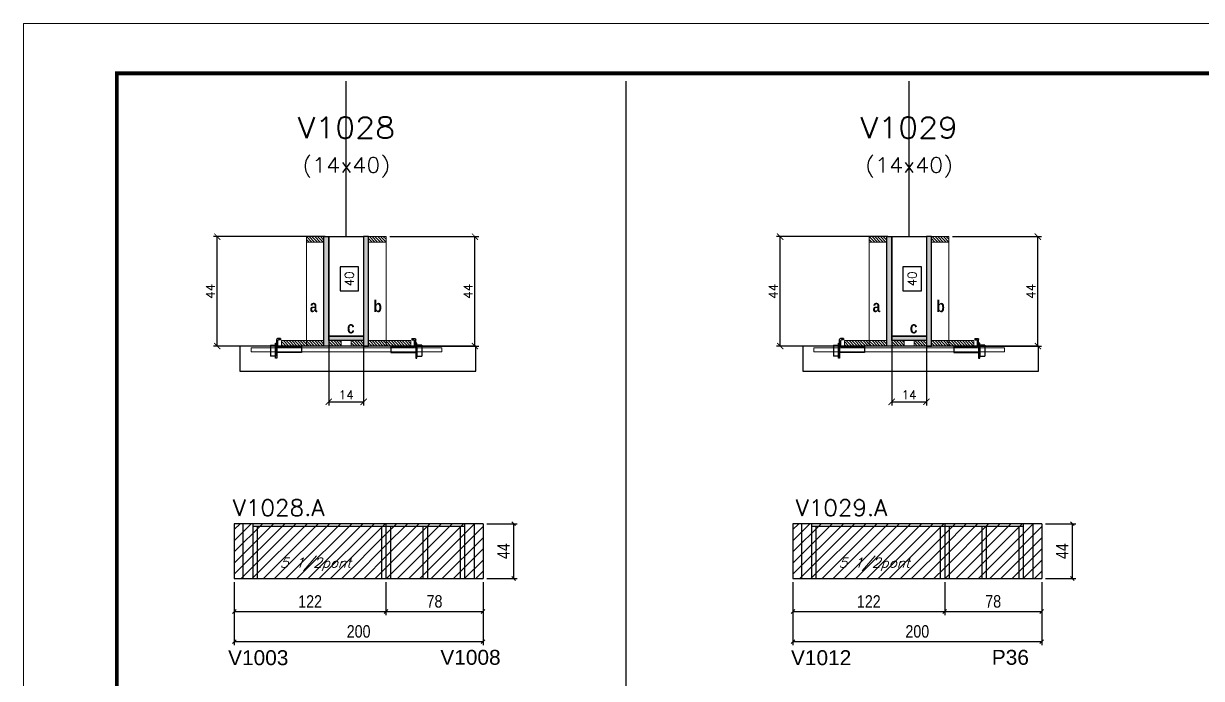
# Model space of a CAD drawing. Extents: x -20960 to -5926, y -2106 to 21915.
# Drawn here: x -10622 to -9675, y 12201 to 12727 of the extents above; entities that cross this region are included whole.
import ezdxf
from ezdxf.enums import TextEntityAlignment as Align

# ---------------------------------------------------------------- set-up
doc = ezdxf.new("R2010")
doc.units = 0
doc.linetypes.add('DASHED', pattern=[0.75, 0.5, -0.25])
doc.linetypes.add('HIDDEN', pattern=[0.375, 0.25, -0.125])
for name, color, linetype in [('5', 5, 'Continuous'), ('barrote', 251, 'Continuous'), ('COTA', 241, 'Continuous'), ('Cota Seção (2x)', 4, 'Continuous'), ('detalhes', 4, 'Continuous'), ('Painéis', 200, 'Continuous'), ('presilha', 1, 'Continuous'), ('Reaproveitamento', 251, 'Continuous'), ('SARR_2.2x7', 40, 'Continuous'), ('SARR_3.5x7', 81, 'Continuous'), ('texto', 7, 'Continuous'), ('Texto de Titulo', 7, 'Continuous'), ('Texto Qtd Sarr', 242, 'Continuous')]:
    doc.layers.add(name, color=color, linetype=linetype)
for name, color, linetype, lineweight in [('CONCRETO', 251, 'Continuous', 25), ('Folhas', 255, 'Continuous', 9), ('Hachura', 251, 'Continuous', 9), ('Madeira', 126, 'Continuous', 18), ('SARRAFO DE PRESSAO', 251, 'DASHED', 9), ('SCO-___-LAJ', 2, 'Continuous', 0), ('Texto Seção', 7, 'Continuous', 15)]:
    doc.layers.add(name, color=color, linetype=linetype, lineweight=lineweight)
doc.styles.add('COTA TECNICA', font='techl___.ttf', dxfattribs={"height": 10})
doc.styles.add('REGUA-120', font='ROMANS.shx', dxfattribs={"height": 15})
doc.styles.add('Romans', font='romans.shx')
doc.styles.get("Standard").update_dxf_attribs({"font": 'arial.ttf'})
doc.styles.add('TECNICA', font='techb___.ttf', dxfattribs={"height": 10})
doc.dimstyles.new('Cota Seção (2x)', dxfattribs={"dimtxt": 7, "dimasz": 5, "dimexe": 3, "dimexo": 3, "dimgap": 2, "dimtad": 3, "dimdec": 1, "dimlfac": 0.5, "dimzin": 12, "dimdsep": 46, "dimtxsty": 'Romans', "dimblk": 'ARCHTICK', "dimcen": 0, "dimclrd": 4, "dimclre": 4, "dimclrt": 1, "dimadec": 1, "dimazin": 3, "dimtfac": 1, "dimtdec": 1, "dimtmove": 0, "dimatfit": 3, "dimldrblk": 'OBLIQUE', "dimfxl": 1, "dimtolj": 1, "dimtzin": 12, "dimarcsym": 0})
doc.dimstyles.new('Cota Seção interna', dxfattribs={"dimtxt": 7, "dimasz": 6, "dimexe": 0.18, "dimexo": 2, "dimgap": -4, "dimtad": 3, "dimdec": 1, "dimlfac": 0.5, "dimzin": 12, "dimdsep": 46, "dimtxsty": 'Romans', "dimblk": 'ARCHTICK', "dimcen": 0.09, "dimse1": 1, "dimse2": 1, "dimsd1": 1, "dimsd2": 1, "dimclrd": 180, "dimclre": 5, "dimclrt": 1, "dimadec": 0, "dimazin": 3, "dimtfac": 1, "dimtdec": 1, "dimtofl": 0, "dimtmove": 0, "dimatfit": 3, "dimldrblk": 'ARCHTICK', "dimfxl": 1, "dimtolj": 1, "dimtzin": 0, "dimarcsym": 0})
doc.dimstyles.new('PAINEL', dxfattribs={"dimtxt": 10, "dimasz": 3, "dimexe": 3, "dimexo": 3, "dimgap": 3, "dimtad": 1, "dimdec": 1, "dimzin": 12, "dimdsep": 46, "dimtxsty": 'COTA TECNICA', "dimblk1": 'OBLIQUE', "dimblk2": 'OBLIQUE', "dimsah": 1, "dimcen": 0.9, "dimclrd": 4, "dimclre": 4, "dimclrt": 240, "dimadec": 1, "dimazin": 3, "dimtfac": 1, "dimtdec": 1, "dimtmove": 0, "dimatfit": 3, "dimfxl": 1, "dimtolj": 1, "dimtzin": 12, "dimarcsym": 0})
pattern_1 = [(315, (12570.0021, 4237.9555), (1.12253202, 1.12253202), [])]
pattern_2 = [(315, (12580.0021, 4237.9555), (1.12253202, 1.12253202), [])]
pattern_3 = [(315, (13022.4848, 4237.9555), (1.12253202, 1.12253202), [])]
pattern_4 = [(315, (13032.4848, 4237.9555), (1.12253202, 1.12253202), [])]
pattern_5 = [(45, (-147752.549, -16022.3013), (-4.49012806, 4.49012806), [])]
pattern_6 = [(45, (-148201.664, -16022.3013), (-4.49012806, 4.49012806), [])]

# ---------------------------------------------------------------- blocks, each defined once
blk = doc.blocks.new('9999999999')
at = {"layer": 'Folhas'}
blk.add_lwpolyline([(98138.98, 34190.21), (99623.98, 34190.21), (99623.98, 35240.21), (98138.98, 35240.21)], close=True, dxfattribs=at)
at = {"layer": 'Folhas', "color": 30, "const_width": 3}
blk.add_lwpolyline([(98213.98, 34230.21), (99583.98, 34230.21), (99583.98, 35200.21), (98213.98, 35200.21)], close=True, dxfattribs=at)
blk = doc.blocks.new('_ArchTick')
at = {"color": 0, "linetype": 'ByBlock', "const_width": 0.15}
blk.add_lwpolyline([(-0.5, -0.5), (0.5, 0.5)], dxfattribs=at)
blk = doc.blocks.new('*D7538')
at = {"layer": 'COTA', "color": 4, "lineweight": -2, "transparency": 16777216}
for p, q in [((-10379.62, 12555.6), (-10469.27, 12555.6)), ((-10466.27, 12467.6), (-10466.27, 12555.6)), ((-10417.62, 12467.6), (-10469.27, 12467.6))]:
    blk.add_line(p, q, dxfattribs=at)
at = {"layer": 'Defpoints', "color": 0, "transparency": 16777216}
for p in [(-10466.27, 12555.6), (-10376.62, 12555.6), (-10414.62, 12467.6)]:
    blk.add_point(p, dxfattribs=at)
at = {"layer": 'COTA', "color": 4, "lineweight": -2, "transparency": 16777216, "xscale": 5, "yscale": 5, "zscale": 5}
for p, rotation in [((-10466.27, 12555.6), 90), ((-10466.27, 12467.6), 270)]:
    blk.add_blockref('_ArchTick', p, dxfattribs=dict(at, rotation=rotation))
at = {"layer": 'COTA', "color": 1, "transparency": 16777216, "insert": (-10471.77, 12511.6), "char_height": 7, "attachment_point": 5, "rotation": 90, "style": 'Romans'}
blk.add_mtext('\\A1;44', dxfattribs=at)
blk = doc.blocks.new('_Oblique')
at = {"color": 0, "linetype": 'ByBlock', "lineweight": -2}
blk.add_line((-0.5, -0.5), (0.5, 0.5), dxfattribs=at)
blk = doc.blocks.new('*D7539')
at = {"layer": 'COTA', "color": 4, "lineweight": -2, "transparency": 16777216}
for p, q in [((-10327.63, 12555.6), (-10256.14, 12555.6)), ((-10259.14, 12467.6), (-10259.14, 12555.6)), ((-10307.62, 12467.6), (-10256.14, 12467.6))]:
    blk.add_line(p, q, dxfattribs=at)
at = {"layer": 'Defpoints', "color": 0, "transparency": 16777216}
for p in [(-10330.63, 12555.6), (-10259.14, 12555.6), (-10310.62, 12467.6)]:
    blk.add_point(p, dxfattribs=at)
at = {"layer": 'COTA', "color": 4, "lineweight": -2, "transparency": 16777216, "xscale": 5, "yscale": 5, "zscale": 5}
for p, rotation in [((-10259.14, 12555.6), 90), ((-10259.14, 12467.6), 270)]:
    blk.add_blockref('_ArchTick', p, dxfattribs=dict(at, rotation=rotation))
at = {"layer": 'COTA', "color": 1, "transparency": 16777216, "insert": (-10264.64, 12511.6), "char_height": 7, "attachment_point": 5, "rotation": 90, "style": 'Romans'}
blk.add_mtext('\\A1;44', dxfattribs=at)
blk = doc.blocks.new('*D7540')
at = {"layer": 'Cota Seção (2x)', "color": 180, "lineweight": -2, "transparency": 16777216}
for p, q in [((-10352.62, 12531.27), (-10367.62, 12531.27)), ((-10367.62, 12531.27), (-10367.62, 12511.93)), ((-10352.62, 12511.93), (-10352.62, 12531.27)), ((-10367.62, 12511.93), (-10352.62, 12511.93))]:
    blk.add_line(p, q, dxfattribs=at)
at = {"layer": 'Defpoints', "color": 0, "transparency": 16777216}
for p in [(-10348.63, 12555.6), (-10348.62, 12555.6), (-10348.62, 12475.6)]:
    blk.add_point(p, dxfattribs=at)
at = {"layer": 'Cota Seção (2x)', "color": 1, "transparency": 16777216, "insert": (-10360.12, 12521.6), "char_height": 7, "attachment_point": 5, "rotation": 90, "style": 'Romans'}
blk.add_mtext('\\A1;40', dxfattribs=at)
blk = doc.blocks.new('titulo1')
at = {"layer": 'Defpoints', "color": 252, "linetype": 'HIDDEN', "ltscale": 2}
blk.add_line((0, 0), (0, 125), dxfattribs=at)
at = {"layer": 'Defpoints', "style": 'Romans', "oblique": 15}
blk.add_attdef('FOLHA', text='', height=10, dxfattribs=at).set_placement((0, 15.58), align=Align.MIDDLE_CENTER)
at = {"layer": 'Texto Qtd Sarr', "color": 3, "style": 'Romans', "oblique": 15}
for tag, height, p in [('TITULO', 17, (0, 71.45)), ('SEÇÃO', 12, (0, 41.55))]:
    blk.add_attdef(tag, text='', height=height, dxfattribs=at).set_placement(p, align=Align.MIDDLE_CENTER)
blk = doc.blocks.new('PRESILHA METÁLICA 1')
at = {"layer": 'presilha'}
for p, q in [((6, 15.5), (7.5, 15.5)), ((6, -2.5), (6, 15.5)), ((7.5, 10.6), (7.5, 19.9)), ((7.5, 15.5), (7.5, -2.5)), ((12, 21), (8.6, 21)), ((9, 11.6), (9, 18.9)), ((12, 19.5), (9.6, 19.5)), ((12, 21), (12, 19.5)), ((0, 13), (6, 13)), ((0, 13), (0, 0)), ((6, 0), (0, 0)), ((6, 13), (6, 0)), ((37.5, 4.1), (7.5, 4.1)), ((37.5, 11), (9.6, 11)), ((37.5, 11), (37.5, 4.1)), ((7.5, -2.5), (6, -2.5))]:
    blk.add_line(p, q, dxfattribs=at)
for centre, radius, start, end in [((8.6, 19.9), 1.14, 90, 180), ((9.6, 18.9), 0.57, 90, 180), ((9.6, 11.6), 0.57, 180, 270)]:
    blk.add_arc(centre, radius, start, end, dxfattribs=at)
blk = doc.blocks.new('*D7541')
at = {"layer": 'COTA', "color": 4, "lineweight": -2, "transparency": 16777216}
for p, q in [((-10376.62, 12469), (-10376.62, 12419.87)), ((-10348.62, 12469), (-10348.62, 12419.87)), ((-10376.62, 12422.87), (-10348.62, 12422.87))]:
    blk.add_line(p, q, dxfattribs=at)
at = {"layer": 'Defpoints', "color": 0, "transparency": 16777216}
for p in [(-10376.62, 12472), (-10348.62, 12472), (-10348.62, 12422.87)]:
    blk.add_point(p, dxfattribs=at)
at = {"layer": 'COTA', "color": 4, "lineweight": -2, "transparency": 16777216, "xscale": 5, "yscale": 5, "zscale": 5, "rotation": 180}
blk.add_blockref('_ArchTick', (-10376.62, 12422.87), dxfattribs=at)
at = {"layer": 'COTA', "color": 4, "lineweight": -2, "transparency": 16777216, "xscale": 5, "yscale": 5, "zscale": 5}
blk.add_blockref('_ArchTick', (-10348.62, 12422.87), dxfattribs=at)
at = {"layer": 'COTA', "color": 1, "transparency": 16777216, "insert": (-10362.62, 12428.37), "char_height": 7, "attachment_point": 5, "style": 'Romans'}
blk.add_mtext('\\A1;14', dxfattribs=at)
blk = doc.blocks.new('*D7570')
at = {"layer": 'COTA', "color": 4, "linetype": 'ByBlock', "lineweight": -2, "transparency": 16777216}
for p, q in [((-10003.54, 12277.9), (-10003.54, 12227.2)), ((-9803.54, 12277.9), (-9803.54, 12227.2)), ((-10003.54, 12230.2), (-9803.54, 12230.2))]:
    blk.add_line(p, q, dxfattribs=at)
at = {"layer": 'Defpoints', "color": 0, "linetype": 'ByBlock', "transparency": 16777216}
for p in [(-10003.54, 12280.9), (-9803.54, 12280.9), (-9803.54, 12230.2)]:
    blk.add_point(p, dxfattribs=at)
at = {"layer": 'COTA', "color": 4, "linetype": 'ByBlock', "lineweight": -2, "transparency": 16777216, "xscale": 3, "yscale": 3, "zscale": 3, "rotation": 180}
blk.add_blockref('_Oblique', (-10003.54, 12230.2), dxfattribs=at)
at = {"layer": 'COTA', "color": 4, "linetype": 'ByBlock', "lineweight": -2, "transparency": 16777216, "xscale": 3, "yscale": 3, "zscale": 3}
blk.add_blockref('_Oblique', (-9803.54, 12230.2), dxfattribs=at)
at = {"layer": 'COTA', "color": 240, "linetype": 'ByBlock', "transparency": 16777216, "insert": (-9903.54, 12238.31), "char_height": 10, "attachment_point": 5, "style": 'COTA TECNICA'}
blk.add_mtext('\\A1;200', dxfattribs=at)
blk = doc.blocks.new('*D7571')
at = {"layer": 'COTA', "color": 4, "lineweight": -2, "transparency": 16777216}
for p, q in [((-9927.14, 12555.6), (-10016.78, 12555.6)), ((-10013.78, 12467.6), (-10013.78, 12555.6)), ((-9965.14, 12467.6), (-10016.78, 12467.6))]:
    blk.add_line(p, q, dxfattribs=at)
at = {"layer": 'Defpoints', "color": 0, "transparency": 16777216}
for p in [(-10013.78, 12555.6), (-9924.14, 12555.6), (-9962.14, 12467.6)]:
    blk.add_point(p, dxfattribs=at)
at = {"layer": 'COTA', "color": 4, "lineweight": -2, "transparency": 16777216, "xscale": 5, "yscale": 5, "zscale": 5}
for p, rotation in [((-10013.78, 12555.6), 90), ((-10013.78, 12467.6), 270)]:
    blk.add_blockref('_ArchTick', p, dxfattribs=dict(at, rotation=rotation))
at = {"layer": 'COTA', "color": 1, "transparency": 16777216, "insert": (-10019.28, 12511.6), "char_height": 7, "attachment_point": 5, "rotation": 90, "style": 'Romans'}
blk.add_mtext('\\A1;44', dxfattribs=at)
blk = doc.blocks.new('*D7572')
at = {"layer": 'COTA', "color": 4, "lineweight": -2, "transparency": 16777216}
for p, q in [((-9875.15, 12555.6), (-9803.66, 12555.6)), ((-9806.66, 12467.6), (-9806.66, 12555.6)), ((-9855.14, 12467.6), (-9803.66, 12467.6))]:
    blk.add_line(p, q, dxfattribs=at)
at = {"layer": 'Defpoints', "color": 0, "transparency": 16777216}
for p in [(-9878.15, 12555.6), (-9806.66, 12555.6), (-9858.14, 12467.6)]:
    blk.add_point(p, dxfattribs=at)
at = {"layer": 'COTA', "color": 4, "lineweight": -2, "transparency": 16777216, "xscale": 5, "yscale": 5, "zscale": 5}
for p, rotation in [((-9806.66, 12555.6), 90), ((-9806.66, 12467.6), 270)]:
    blk.add_blockref('_ArchTick', p, dxfattribs=dict(at, rotation=rotation))
at = {"layer": 'COTA', "color": 1, "transparency": 16777216, "insert": (-9812.16, 12511.6), "char_height": 7, "attachment_point": 5, "rotation": 90, "style": 'Romans'}
blk.add_mtext('\\A1;44', dxfattribs=at)
blk = doc.blocks.new('*D7573')
at = {"layer": 'Cota Seção (2x)', "color": 180, "lineweight": -2, "transparency": 16777216}
for p, q in [((-9900.14, 12531.27), (-9915.14, 12531.27)), ((-9915.14, 12531.27), (-9915.14, 12511.93)), ((-9900.14, 12511.93), (-9900.14, 12531.27)), ((-9915.14, 12511.93), (-9900.14, 12511.93))]:
    blk.add_line(p, q, dxfattribs=at)
at = {"layer": 'Defpoints', "color": 0, "transparency": 16777216}
for p in [(-9896.15, 12555.6), (-9896.14, 12555.6), (-9896.14, 12475.6)]:
    blk.add_point(p, dxfattribs=at)
at = {"layer": 'Cota Seção (2x)', "color": 1, "transparency": 16777216, "insert": (-9907.64, 12521.6), "char_height": 7, "attachment_point": 5, "rotation": 90, "style": 'Romans'}
blk.add_mtext('\\A1;40', dxfattribs=at)
blk = doc.blocks.new('*D7574')
at = {"layer": 'COTA', "color": 4, "lineweight": -2, "transparency": 16777216}
for p, q in [((-9924.14, 12469), (-9924.14, 12419.87)), ((-9896.14, 12469), (-9896.14, 12419.87)), ((-9924.14, 12422.87), (-9896.14, 12422.87))]:
    blk.add_line(p, q, dxfattribs=at)
at = {"layer": 'Defpoints', "color": 0, "transparency": 16777216}
for p in [(-9924.14, 12472), (-9896.14, 12472), (-9896.14, 12422.87)]:
    blk.add_point(p, dxfattribs=at)
at = {"layer": 'COTA', "color": 4, "lineweight": -2, "transparency": 16777216, "xscale": 5, "yscale": 5, "zscale": 5, "rotation": 180}
blk.add_blockref('_ArchTick', (-9924.14, 12422.87), dxfattribs=at)
at = {"layer": 'COTA', "color": 4, "lineweight": -2, "transparency": 16777216, "xscale": 5, "yscale": 5, "zscale": 5}
blk.add_blockref('_ArchTick', (-9896.14, 12422.87), dxfattribs=at)
at = {"layer": 'COTA', "color": 1, "transparency": 16777216, "insert": (-9910.14, 12428.37), "char_height": 7, "attachment_point": 5, "style": 'Romans'}
blk.add_mtext('\\A1;14', dxfattribs=at)
blk = doc.blocks.new('*D7575')
at = {"layer": 'COTA', "color": 4, "linetype": 'ByBlock', "lineweight": -2, "transparency": 16777216}
for p, q in [((-9800.54, 12324.9), (-9776.01, 12324.9)), ((-9779.01, 12324.9), (-9779.01, 12280.9)), ((-9800.54, 12280.9), (-9776.01, 12280.9))]:
    blk.add_line(p, q, dxfattribs=at)
at = {"layer": 'Defpoints', "color": 0, "linetype": 'ByBlock', "transparency": 16777216}
for p in [(-9803.54, 12324.9), (-9803.54, 12280.9), (-9779.01, 12280.9)]:
    blk.add_point(p, dxfattribs=at)
at = {"layer": 'COTA', "color": 4, "linetype": 'ByBlock', "lineweight": -2, "transparency": 16777216, "xscale": 3, "yscale": 3, "zscale": 3}
for p, rotation in [((-9779.01, 12324.9), 90), ((-9779.01, 12280.9), 270)]:
    blk.add_blockref('_Oblique', p, dxfattribs=dict(at, rotation=rotation))
at = {"layer": 'COTA', "color": 240, "linetype": 'ByBlock', "transparency": 16777216, "insert": (-9787.08, 12302.9), "char_height": 10, "attachment_point": 5, "rotation": 90, "style": 'COTA TECNICA'}
blk.add_mtext('\\A1;44', dxfattribs=at)
blk = doc.blocks.new('*D7578')
at = {"layer": 'COTA', "color": 4, "linetype": 'ByBlock', "lineweight": -2, "transparency": 16777216}
for p, q in [((-10003.54, 12277.9), (-10003.54, 12251.37)), ((-9881.54, 12277.9), (-9881.54, 12251.37)), ((-10003.54, 12254.37), (-9881.54, 12254.37))]:
    blk.add_line(p, q, dxfattribs=at)
at = {"layer": 'Defpoints', "color": 0, "linetype": 'ByBlock', "transparency": 16777216}
for p in [(-10003.54, 12280.9), (-9881.54, 12280.9), (-9881.54, 12254.37)]:
    blk.add_point(p, dxfattribs=at)
at = {"layer": 'COTA', "color": 4, "linetype": 'ByBlock', "lineweight": -2, "transparency": 16777216, "xscale": 3, "yscale": 3, "zscale": 3, "rotation": 180}
blk.add_blockref('_Oblique', (-10003.54, 12254.37), dxfattribs=at)
at = {"layer": 'COTA', "color": 4, "linetype": 'ByBlock', "lineweight": -2, "transparency": 16777216, "xscale": 3, "yscale": 3, "zscale": 3}
blk.add_blockref('_Oblique', (-9881.54, 12254.37), dxfattribs=at)
at = {"layer": 'COTA', "color": 240, "linetype": 'ByBlock', "transparency": 16777216, "insert": (-9942.54, 12262.43), "char_height": 10, "attachment_point": 5, "style": 'COTA TECNICA'}
blk.add_mtext('\\A1;122', dxfattribs=at)
blk = doc.blocks.new('*D7579')
at = {"layer": 'COTA', "color": 4, "linetype": 'ByBlock', "lineweight": -2, "transparency": 16777216}
for p, q in [((-9881.54, 12277.9), (-9881.54, 12251.37)), ((-9803.54, 12277.9), (-9803.54, 12251.37)), ((-9881.54, 12254.37), (-9803.54, 12254.37))]:
    blk.add_line(p, q, dxfattribs=at)
at = {"layer": 'Defpoints', "color": 0, "linetype": 'ByBlock', "transparency": 16777216}
for p in [(-9881.54, 12280.9), (-9803.54, 12280.9), (-9803.54, 12254.37)]:
    blk.add_point(p, dxfattribs=at)
at = {"layer": 'COTA', "color": 4, "linetype": 'ByBlock', "lineweight": -2, "transparency": 16777216, "xscale": 3, "yscale": 3, "zscale": 3, "rotation": 180}
blk.add_blockref('_Oblique', (-9881.54, 12254.37), dxfattribs=at)
at = {"layer": 'COTA', "color": 4, "linetype": 'ByBlock', "lineweight": -2, "transparency": 16777216, "xscale": 3, "yscale": 3, "zscale": 3}
blk.add_blockref('_Oblique', (-9803.54, 12254.37), dxfattribs=at)
at = {"layer": 'COTA', "color": 240, "linetype": 'ByBlock', "transparency": 16777216, "insert": (-9842.54, 12262.47), "char_height": 10, "attachment_point": 5, "style": 'COTA TECNICA'}
blk.add_mtext('\\A1;78', dxfattribs=at)
blk = doc.blocks.new('*D7584')
at = {"layer": 'COTA', "color": 4, "linetype": 'ByBlock', "lineweight": -2, "transparency": 16777216}
for p, q in [((-10452.65, 12277.9), (-10452.65, 12227.2)), ((-10252.65, 12277.9), (-10252.65, 12227.2)), ((-10452.65, 12230.2), (-10252.65, 12230.2))]:
    blk.add_line(p, q, dxfattribs=at)
at = {"layer": 'Defpoints', "color": 0, "linetype": 'ByBlock', "transparency": 16777216}
for p in [(-10452.65, 12280.9), (-10252.65, 12280.9), (-10252.65, 12230.2)]:
    blk.add_point(p, dxfattribs=at)
at = {"layer": 'COTA', "color": 4, "linetype": 'ByBlock', "lineweight": -2, "transparency": 16777216, "xscale": 3, "yscale": 3, "zscale": 3, "rotation": 180}
blk.add_blockref('_Oblique', (-10452.65, 12230.2), dxfattribs=at)
at = {"layer": 'COTA', "color": 4, "linetype": 'ByBlock', "lineweight": -2, "transparency": 16777216, "xscale": 3, "yscale": 3, "zscale": 3}
blk.add_blockref('_Oblique', (-10252.65, 12230.2), dxfattribs=at)
at = {"layer": 'COTA', "color": 240, "linetype": 'ByBlock', "transparency": 16777216, "insert": (-10352.65, 12238.31), "char_height": 10, "attachment_point": 5, "style": 'COTA TECNICA'}
blk.add_mtext('\\A1;200', dxfattribs=at)
blk = doc.blocks.new('*D7585')
at = {"layer": 'COTA', "color": 4, "linetype": 'ByBlock', "lineweight": -2, "transparency": 16777216}
for p, q in [((-10249.65, 12324.9), (-10225.12, 12324.9)), ((-10228.12, 12324.9), (-10228.12, 12280.9)), ((-10249.65, 12280.9), (-10225.12, 12280.9))]:
    blk.add_line(p, q, dxfattribs=at)
at = {"layer": 'Defpoints', "color": 0, "linetype": 'ByBlock', "transparency": 16777216}
for p in [(-10252.65, 12324.9), (-10252.65, 12280.9), (-10228.12, 12280.9)]:
    blk.add_point(p, dxfattribs=at)
at = {"layer": 'COTA', "color": 4, "linetype": 'ByBlock', "lineweight": -2, "transparency": 16777216, "xscale": 3, "yscale": 3, "zscale": 3}
for p, rotation in [((-10228.12, 12324.9), 90), ((-10228.12, 12280.9), 270)]:
    blk.add_blockref('_Oblique', p, dxfattribs=dict(at, rotation=rotation))
at = {"layer": 'COTA', "color": 240, "linetype": 'ByBlock', "transparency": 16777216, "insert": (-10236.19, 12302.9), "char_height": 10, "attachment_point": 5, "rotation": 90, "style": 'COTA TECNICA'}
blk.add_mtext('\\A1;44', dxfattribs=at)
blk = doc.blocks.new('*D7586')
at = {"layer": 'COTA', "color": 4, "linetype": 'ByBlock', "lineweight": -2, "transparency": 16777216}
for p, q in [((-10452.65, 12277.9), (-10452.65, 12251.37)), ((-10330.65, 12277.9), (-10330.65, 12251.37)), ((-10452.65, 12254.37), (-10330.65, 12254.37))]:
    blk.add_line(p, q, dxfattribs=at)
at = {"layer": 'Defpoints', "color": 0, "linetype": 'ByBlock', "transparency": 16777216}
for p in [(-10452.65, 12280.9), (-10330.65, 12280.9), (-10330.65, 12254.37)]:
    blk.add_point(p, dxfattribs=at)
at = {"layer": 'COTA', "color": 4, "linetype": 'ByBlock', "lineweight": -2, "transparency": 16777216, "xscale": 3, "yscale": 3, "zscale": 3, "rotation": 180}
blk.add_blockref('_Oblique', (-10452.65, 12254.37), dxfattribs=at)
at = {"layer": 'COTA', "color": 4, "linetype": 'ByBlock', "lineweight": -2, "transparency": 16777216, "xscale": 3, "yscale": 3, "zscale": 3}
blk.add_blockref('_Oblique', (-10330.65, 12254.37), dxfattribs=at)
at = {"layer": 'COTA', "color": 240, "linetype": 'ByBlock', "transparency": 16777216, "insert": (-10391.65, 12262.43), "char_height": 10, "attachment_point": 5, "style": 'COTA TECNICA'}
blk.add_mtext('\\A1;122', dxfattribs=at)
blk = doc.blocks.new('*D7587')
at = {"layer": 'COTA', "color": 4, "linetype": 'ByBlock', "lineweight": -2, "transparency": 16777216}
for p, q in [((-10330.65, 12277.9), (-10330.65, 12251.37)), ((-10252.65, 12277.9), (-10252.65, 12251.37)), ((-10330.65, 12254.37), (-10252.65, 12254.37))]:
    blk.add_line(p, q, dxfattribs=at)
at = {"layer": 'Defpoints', "color": 0, "linetype": 'ByBlock', "transparency": 16777216}
for p in [(-10330.65, 12280.9), (-10252.65, 12280.9), (-10252.65, 12254.37)]:
    blk.add_point(p, dxfattribs=at)
at = {"layer": 'COTA', "color": 4, "linetype": 'ByBlock', "lineweight": -2, "transparency": 16777216, "xscale": 3, "yscale": 3, "zscale": 3, "rotation": 180}
blk.add_blockref('_Oblique', (-10330.65, 12254.37), dxfattribs=at)
at = {"layer": 'COTA', "color": 4, "linetype": 'ByBlock', "lineweight": -2, "transparency": 16777216, "xscale": 3, "yscale": 3, "zscale": 3}
blk.add_blockref('_Oblique', (-10252.65, 12254.37), dxfattribs=at)
at = {"layer": 'COTA', "color": 240, "linetype": 'ByBlock', "transparency": 16777216, "insert": (-10291.65, 12262.47), "char_height": 10, "attachment_point": 5, "style": 'COTA TECNICA'}
blk.add_mtext('\\A1;78', dxfattribs=at)

msp = doc.modelspace()

# ---------------------------------------------------------------- hatches: boundary and pattern name
at = {"layer": 'Hachura'}
h = msp.add_hatch(dxfattribs=at)
h.set_pattern_fill('ANSI31', color=256, scale=0.5, angle=270, style=0)
h.set_pattern_definition([(315, (12580.0021, 4247.9555), (1.12253202, 1.12253202), [])])
h.paths.add_polyline_path([(-10380.62, 12551.2), (-10380.62, 12555.6), (-10394.62, 12555.6), (-10394.62, 12551.2)])
h = msp.add_hatch(color=256, dxfattribs=at)
h.dxf.hatch_style = 1
h.paths.add_polyline_path([(-10380.62, 12555.6), (-10376.62, 12555.6), (-10376.62, 12467.6), (-10380.62, 12467.6)])
h = msp.add_hatch(color=256, dxfattribs=at)
h.dxf.hatch_style = 1
h.paths.add_polyline_path([(-10344.63, 12555.6), (-10348.63, 12555.6), (-10348.62, 12467.6), (-10344.62, 12467.6)])
h = msp.add_hatch(dxfattribs=at)
h.set_pattern_fill('ANSI31', color=256, scale=0.5, angle=270, style=0)
h.set_pattern_definition([(315, (12570.0118, 4247.9555), (1.12253202, 1.12253202), [])])
h.paths.add_polyline_path([(-10344.63, 12551.2), (-10344.63, 12555.6), (-10330.63, 12555.6), (-10330.63, 12551.2)])
h = msp.add_hatch(dxfattribs=at)
h.set_pattern_fill('ANSI31', color=256, scale=0.5, angle=270, style=0)
h.set_pattern_definition([(315, (13032.4848, 4247.9555), (1.12253202, 1.12253202), [])])
h.paths.add_polyline_path([(-9928.14, 12551.2), (-9928.14, 12555.6), (-9942.14, 12555.6), (-9942.14, 12551.2)])
h = msp.add_hatch(color=256, dxfattribs=at)
h.dxf.hatch_style = 1
h.paths.add_polyline_path([(-9928.14, 12555.6), (-9924.14, 12555.6), (-9924.14, 12467.6), (-9928.14, 12467.6)])
h = msp.add_hatch(color=256, dxfattribs=at)
h.dxf.hatch_style = 1
h.paths.add_polyline_path([(-9892.15, 12555.6), (-9896.15, 12555.6), (-9896.14, 12467.6), (-9892.14, 12467.6)])
h = msp.add_hatch(dxfattribs=at)
h.set_pattern_fill('ANSI31', color=256, scale=0.5, angle=270, style=0)
h.set_pattern_definition([(315, (13022.4944, 4247.9555), (1.12253202, 1.12253202), [])])
h.paths.add_polyline_path([(-9892.15, 12551.2), (-9892.15, 12555.6), (-9878.15, 12555.6), (-9878.15, 12551.2)])
h = msp.add_hatch(dxfattribs=at)
h.set_pattern_fill('ANSI31', color=256, scale=0.5, angle=270, style=0)
h.set_pattern_definition(pattern_2)
h.paths.add_polyline_path([(-10414.62, 12467.6), (-10414.62, 12472), (-10394.62, 12472), (-10394.62, 12467.6)])
h = msp.add_hatch(dxfattribs=at)
h.set_pattern_fill('ANSI31', color=256, scale=0.5, angle=270, style=0)
h.set_pattern_definition([(315, (12580.0021, 4164.3555), (1.12253202, 1.12253202), [])])
h.paths.add_polyline_path([(-10380.62, 12467.6), (-10380.62, 12472), (-10394.62, 12472), (-10394.62, 12467.6)])
h = msp.add_hatch(color=256, dxfattribs=at)
h.dxf.hatch_style = 1
h.paths.add_polyline_path([(-10376.62, 12472), (-10376.62, 12475.6), (-10348.62, 12475.6), (-10348.62, 12472)])
h = msp.add_hatch(dxfattribs=at)
h.set_pattern_fill('ANSI31', color=256, scale=0.5, angle=270, style=0)
h.set_pattern_definition(pattern_2)
h.paths.add_polyline_path([(-10376.62, 12467.6), (-10376.62, 12472), (-10366.62, 12472), (-10366.62, 12467.6)])
h = msp.add_hatch(dxfattribs=at)
h.set_pattern_fill('ANSI31', color=256, scale=0.5, angle=270, style=0)
h.set_pattern_definition(pattern_1)
h.paths.add_polyline_path([(-10348.62, 12467.6), (-10348.62, 12472), (-10358.62, 12472), (-10358.62, 12467.6)])
h = msp.add_hatch(dxfattribs=at)
h.set_pattern_fill('ANSI31', color=256, scale=0.5, angle=270, style=0)
h.set_pattern_definition([(315, (12570.0021, 4164.3555), (1.12253202, 1.12253202), [])])
h.paths.add_polyline_path([(-10344.62, 12467.6), (-10344.62, 12472), (-10330.62, 12472), (-10330.62, 12467.6)])
h = msp.add_hatch(dxfattribs=at)
h.set_pattern_fill('ANSI31', color=256, scale=0.5, angle=270, style=0)
h.set_pattern_definition(pattern_1)
h.paths.add_polyline_path([(-10310.62, 12467.6), (-10310.62, 12472), (-10330.62, 12472), (-10330.62, 12467.6)])
h = msp.add_hatch(dxfattribs=at)
h.set_pattern_fill('ANSI31', color=256, scale=0.5, angle=270, style=0)
h.set_pattern_definition(pattern_4)
h.paths.add_polyline_path([(-9962.14, 12467.6), (-9962.14, 12472), (-9942.14, 12472), (-9942.14, 12467.6)])
h = msp.add_hatch(dxfattribs=at)
h.set_pattern_fill('ANSI31', color=256, scale=0.5, angle=270, style=0)
h.set_pattern_definition([(315, (13032.4848, 4164.3555), (1.12253202, 1.12253202), [])])
h.paths.add_polyline_path([(-9928.14, 12467.6), (-9928.14, 12472), (-9942.14, 12472), (-9942.14, 12467.6)])
h = msp.add_hatch(color=256, dxfattribs=at)
h.dxf.hatch_style = 1
h.paths.add_polyline_path([(-9924.14, 12472), (-9924.14, 12475.6), (-9896.14, 12475.6), (-9896.14, 12472)])
h = msp.add_hatch(dxfattribs=at)
h.set_pattern_fill('ANSI31', color=256, scale=0.5, angle=270, style=0)
h.set_pattern_definition(pattern_4)
h.paths.add_polyline_path([(-9924.14, 12467.6), (-9924.14, 12472), (-9914.14, 12472), (-9914.14, 12467.6)])
h = msp.add_hatch(dxfattribs=at)
h.set_pattern_fill('ANSI31', color=256, scale=0.5, angle=270, style=0)
h.set_pattern_definition(pattern_3)
h.paths.add_polyline_path([(-9896.14, 12467.6), (-9896.14, 12472), (-9906.14, 12472), (-9906.14, 12467.6)])
h = msp.add_hatch(dxfattribs=at)
h.set_pattern_fill('ANSI31', color=256, scale=0.5, angle=270, style=0)
h.set_pattern_definition([(315, (13022.4848, 4164.3555), (1.12253202, 1.12253202), [])])
h.paths.add_polyline_path([(-9892.14, 12467.6), (-9892.14, 12472), (-9878.14, 12472), (-9878.14, 12467.6)])
h = msp.add_hatch(dxfattribs=at)
h.set_pattern_fill('ANSI31', color=256, scale=0.5, angle=270, style=0)
h.set_pattern_definition(pattern_3)
h.paths.add_polyline_path([(-9858.14, 12467.6), (-9858.14, 12472), (-9878.14, 12472), (-9878.14, 12467.6)])
at = {"layer": 'Reaproveitamento', "linetype": 'ByBlock'}
h = msp.add_hatch(dxfattribs=at)
h.set_pattern_fill('ANSI31', color=256, scale=2)
h.set_pattern_definition(pattern_6)
h.paths.add_polyline_path([(-10452.65, 12324.9), (-10452.65, 12280.9), (-10330.65, 12280.9), (-10330.65, 12324.9)])
h = msp.add_hatch(dxfattribs=at)
h.set_pattern_fill('ANSI31', color=256, scale=2)
h.set_pattern_definition(pattern_6)
h.paths.add_polyline_path([(-10330.65, 12324.9), (-10330.65, 12280.9), (-10252.65, 12280.9), (-10252.65, 12324.9)])
h = msp.add_hatch(dxfattribs=at)
h.set_pattern_fill('ANSI31', color=256, scale=2)
h.set_pattern_definition(pattern_5)
h.paths.add_polyline_path([(-10003.54, 12324.9), (-10003.54, 12280.9), (-9881.54, 12280.9), (-9881.54, 12324.9)])
h = msp.add_hatch(dxfattribs=at)
h.set_pattern_fill('ANSI31', color=256, scale=2)
h.set_pattern_definition(pattern_5)
h.paths.add_polyline_path([(-9881.54, 12324.9), (-9881.54, 12280.9), (-9803.54, 12280.9), (-9803.54, 12324.9)])

# ---------------------------------------------------------------- linework, layer by layer
at = {"layer": 'barrote'}
for points in [[(-10448.07, 12447.6), (-10258.49, 12447.6), (-10258.49, 12467.6), (-10448.07, 12467.6)], [(-9995.59, 12447.6), (-9806.01, 12447.6), (-9806.01, 12467.6), (-9995.59, 12467.6)]]:
    msp.add_lwpolyline(points, close=True, dxfattribs=at)
at = {"layer": 'CONCRETO'}
for points in [[(-10376.62, 12555.6), (-10348.62, 12555.6), (-10348.62, 12475.6), (-10376.62, 12475.6), (-10376.62, 12555.6)], [(-9924.14, 12555.6), (-9896.14, 12555.6), (-9896.14, 12475.6), (-9924.14, 12475.6), (-9924.14, 12555.6)]]:
    msp.add_lwpolyline(points, close=True, dxfattribs=at)
at = {"layer": 'COTA', "linetype": 'ByBlock'}
msp.add_line((-10137.89, 12680.6), (-10137.89, 11909.84), dxfattribs=at)
at = {"layer": 'Madeira'}
for points in [[(-10380.62, 12551.2), (-10380.62, 12555.6), (-10394.62, 12555.6), (-10394.62, 12551.2)], [(-10380.62, 12555.6), (-10394.62, 12555.6), (-10394.62, 12467.6), (-10380.62, 12467.6)], [(-10344.63, 12551.2), (-10344.63, 12555.6), (-10330.63, 12555.6), (-10330.63, 12551.2)], [(-10344.63, 12555.6), (-10330.63, 12555.6), (-10330.62, 12467.6), (-10344.62, 12467.6)], [(-9928.14, 12551.2), (-9928.14, 12555.6), (-9942.14, 12555.6), (-9942.14, 12551.2)], [(-9928.14, 12555.6), (-9942.14, 12555.6), (-9942.14, 12467.6), (-9928.14, 12467.6)], [(-9892.15, 12551.2), (-9892.15, 12555.6), (-9878.15, 12555.6), (-9878.15, 12551.2)], [(-9892.15, 12555.6), (-9878.15, 12555.6), (-9878.14, 12467.6), (-9892.14, 12467.6)], [(-10414.62, 12467.6), (-10414.62, 12472), (-10394.62, 12472), (-10394.62, 12467.6)], [(-10380.62, 12467.6), (-10380.62, 12472), (-10394.62, 12472), (-10394.62, 12467.6)], [(-10376.62, 12467.6), (-10376.62, 12472), (-10366.62, 12472), (-10366.62, 12467.6)], [(-10348.62, 12467.6), (-10348.62, 12472), (-10358.62, 12472), (-10358.62, 12467.6)], [(-10344.62, 12467.6), (-10344.62, 12472), (-10330.62, 12472), (-10330.62, 12467.6)], [(-10310.62, 12467.6), (-10310.62, 12472), (-10330.62, 12472), (-10330.62, 12467.6)], [(-9962.14, 12467.6), (-9962.14, 12472), (-9942.14, 12472), (-9942.14, 12467.6)], [(-9928.14, 12467.6), (-9928.14, 12472), (-9942.14, 12472), (-9942.14, 12467.6)], [(-9924.14, 12467.6), (-9924.14, 12472), (-9914.14, 12472), (-9914.14, 12467.6)], [(-9896.14, 12467.6), (-9896.14, 12472), (-9906.14, 12472), (-9906.14, 12467.6)], [(-9892.14, 12467.6), (-9892.14, 12472), (-9878.14, 12472), (-9878.14, 12467.6)], [(-9858.14, 12467.6), (-9858.14, 12472), (-9878.14, 12472), (-9878.14, 12467.6)]]:
    msp.add_lwpolyline(points, close=True, dxfattribs=at)
at = {"layer": 'Painéis', "linetype": 'ByBlock'}
for p, q in [((-10452.65, 12324.9), (-10452.65, 12280.9)), ((-10252.65, 12324.9), (-10452.65, 12324.9)), ((-10330.65, 12324.9), (-10330.65, 12280.9)), ((-10252.65, 12324.9), (-10252.65, 12280.9)), ((-10003.54, 12324.9), (-10003.54, 12280.9)), ((-9803.54, 12324.9), (-10003.54, 12324.9)), ((-9881.54, 12324.9), (-9881.54, 12280.9)), ((-9803.54, 12324.9), (-9803.54, 12280.9)), ((-10452.65, 12280.9), (-10252.65, 12280.9)), ((-10003.54, 12280.9), (-9803.54, 12280.9))]:
    msp.add_line(p, q, dxfattribs=at)
at = {"layer": 'Painéis'}
for points in [[(-10380.62, 12555.6), (-10376.62, 12555.6), (-10376.62, 12467.6), (-10380.62, 12467.6)], [(-10344.63, 12555.6), (-10348.63, 12555.6), (-10348.62, 12467.6), (-10344.62, 12467.6)], [(-9928.14, 12555.6), (-9924.14, 12555.6), (-9924.14, 12467.6), (-9928.14, 12467.6)], [(-9892.15, 12555.6), (-9896.15, 12555.6), (-9896.14, 12467.6), (-9892.14, 12467.6)], [(-10376.62, 12472), (-10376.62, 12475.6), (-10348.62, 12475.6), (-10348.62, 12472)], [(-9924.14, 12472), (-9924.14, 12475.6), (-9896.14, 12475.6), (-9896.14, 12472)]]:
    msp.add_lwpolyline(points, close=True, dxfattribs=at)
at = {"layer": 'SARR_2.2x7', "linetype": 'Continuous'}
for p, q in [((-10445.65, 12324.9), (-10445.65, 12280.9)), ((-10267.65, 12322.7), (-10437.65, 12322.7)), ((-10259.65, 12324.9), (-10259.65, 12280.9)), ((-9996.54, 12324.9), (-9996.54, 12280.9)), ((-9818.54, 12322.7), (-9988.54, 12322.7)), ((-9810.54, 12324.9), (-9810.54, 12280.9))]:
    msp.add_line(p, q, dxfattribs=at)
at = {"layer": 'SARR_3.5x7'}
for p, q in [((-10437.65, 12324.9), (-10437.65, 12280.9)), ((-10434.15, 12322.7), (-10434.15, 12280.9)), ((-10334.15, 12322.7), (-10334.15, 12280.9)), ((-10327.15, 12322.7), (-10327.15, 12280.9)), ((-10300.9, 12322.7), (-10300.9, 12280.9)), ((-10297.4, 12322.7), (-10297.4, 12280.9)), ((-10271.15, 12322.7), (-10271.15, 12280.9)), ((-10267.65, 12324.9), (-10267.65, 12280.9)), ((-9988.54, 12324.9), (-9988.54, 12280.9)), ((-9985.04, 12322.7), (-9985.04, 12280.9)), ((-9885.04, 12322.7), (-9885.04, 12280.9)), ((-9878.04, 12322.7), (-9878.04, 12280.9)), ((-9851.79, 12322.7), (-9851.79, 12280.9)), ((-9848.29, 12322.7), (-9848.29, 12280.9)), ((-9822.04, 12322.7), (-9822.04, 12280.9)), ((-9818.54, 12324.9), (-9818.54, 12280.9))]:
    msp.add_line(p, q, dxfattribs=at)
at = {"layer": 'SCO-___-LAJ', "color": 1}
for points in [[(-10439.07, 12466.27), (-10285.81, 12466.27), (-10285.81, 12463.07), (-10439.07, 12463.07)], [(-9986.59, 12466.27), (-9833.32, 12466.27), (-9833.32, 12463.07), (-9986.59, 12463.07)]]:
    msp.add_lwpolyline(points, close=True, dxfattribs=at)

# ---------------------------------------------------------------- block references
at = {"layer": 'presilha', "yscale": 0.6666666666666666, "zscale": 0.6666666666666666}
for p, xscale in [((-10423.49, 12459.63), 0.6666666666666666), ((-10301.75, 12459.63), -0.6666666666666666), ((-9971, 12459.63), 0.6666666666666666), ((-9849.27, 12459.63), -0.6666666666666666)]:
    msp.add_blockref('PRESILHA METÁLICA 1', p, dxfattribs=dict(at, xscale=xscale))
at = {"layer": 'SARRAFO DE PRESSAO', "color": 6, "linetype": 'ByBlock'}
msp.add_blockref('9999999999', (-108760.98, -22513.42), dxfattribs=at)
at = {"layer": 'Texto Seção'}
ref = msp.add_blockref('titulo1', (-10362.62, 12555.6), dxfattribs=at)
ref.add_attrib('TITULO', 'V1028', dxfattribs={"layer": 'Texto de Titulo', "color": 7, "height": 17, "style": 'Romans', "width": 1.1}).set_placement((-10362.62, 12643.1), align=Align.MIDDLE_CENTER)
ref.add_attrib('SEÇÃO', '(14x40)', dxfattribs={"layer": 'Texto de Titulo', "color": 7, "height": 12, "style": 'Romans', "width": 1.1}).set_placement((-10362.62, 12613.1), align=Align.MIDDLE_CENTER)
ref = msp.add_blockref('titulo1', (-9910.14, 12555.6), dxfattribs=at)
ref.add_attrib('TITULO', 'V1029', dxfattribs={"layer": 'Texto de Titulo', "color": 7, "height": 17, "style": 'Romans', "width": 1.1}).set_placement((-9910.14, 12643.1), align=Align.MIDDLE_CENTER)
ref.add_attrib('SEÇÃO', '(14x40)', dxfattribs={"layer": 'Texto de Titulo', "color": 7, "height": 12, "style": 'Romans', "width": 1.1}).set_placement((-9910.14, 12613.1), align=Align.MIDDLE_CENTER)

# ---------------------------------------------------------------- texts
at = {"layer": '5', "linetype": 'Continuous'}
for s, p in [('V1003', (-10457.57, 12211.27)), ('V1008', (-10286.96, 12211.57)), ('V1012', (-10005.09, 12211.27)), ('P36', (-9843.65, 12211.57))]:
    msp.add_text(s, height=12, rotation=0.00004, dxfattribs=at).set_placement(p)
at = {"layer": 'detalhes', "style": 'TECNICA'}
for s, p in [('a', (-10391.92, 12494.94)), ('b', (-10340.69, 12494.92)), ('a', (-9939.44, 12494.94)), ('b', (-9888.2, 12494.92)), ('c', (-10362.02, 12477.84)), ('c', (-9909.54, 12477.84))]:
    msp.add_text(s, height=9.6, dxfattribs=at).set_placement(p)
at = {"layer": 'texto', "color": 2, "char_height": 8, "attachment_point": 5, "style": 'Romans'}
for insert in [(-10387.27, 12292.29), (-9938.15, 12292.29)]:
    msp.add_mtext('{\\Q19;\\C256;5 1/2pont}', dxfattribs=dict(at, insert=insert))
at = {"layer": 'Texto Seção', "style": 'REGUA-120', "width": 1.05}
for s, p in [('V1028.A', (-10453.8, 12331.27)), ('V1029.A', (-10001.32, 12331.27))]:
    msp.add_text(s, height=13, dxfattribs=at).set_placement(p)

# ---------------------------------------------------------------- dimensions: what is measured, and where the dimension line sits
at = {"layer": 'COTA'}
for base, p1, p2, picture, middle in [((-10466.27, 12555.6), (-10414.62, 12467.6), (-10376.62, 12555.6), '*D7538', (-10471.77, 12511.6)), ((-10259.14, 12555.6), (-10310.62, 12467.6), (-10330.63, 12555.6), '*D7539', (-10264.64, 12511.6)), ((-10013.78, 12555.6), (-9962.14, 12467.6), (-9924.14, 12555.6), '*D7571', (-10019.28, 12511.6)), ((-9806.66, 12555.6), (-9858.14, 12467.6), (-9878.15, 12555.6), '*D7572', (-9812.16, 12511.6))]:
    dim = msp.add_linear_dim(base=base, p1=p1, p2=p2, angle=90, dimstyle='Cota Seção (2x)', dxfattribs=at)
    dim.commit()
    dim.dimension.update_dxf_attribs({"geometry": picture, "text_midpoint": middle})
for base, p1, p2, picture, middle in [((-10348.62, 12422.87), (-10376.62, 12472), (-10348.62, 12472), '*D7541', (-10362.62, 12428.37)), ((-9896.14, 12422.87), (-9924.14, 12472), (-9896.14, 12472), '*D7574', (-9910.14, 12428.37))]:
    dim = msp.add_linear_dim(base=base, p1=p1, p2=p2, dimstyle='Cota Seção (2x)', dxfattribs=at)
    dim.commit()
    dim.dimension.update_dxf_attribs({"geometry": picture, "text_midpoint": middle})
at = {"layer": 'COTA', "linetype": 'ByBlock'}
for base, p1, p2, picture, middle in [((-10228.12, 12280.9), (-10252.65, 12324.9), (-10252.65, 12280.9), '*D7585', (-10236.19, 12302.9)), ((-9779.01, 12280.9), (-9803.54, 12324.9), (-9803.54, 12280.9), '*D7575', (-9787.08, 12302.9))]:
    dim = msp.add_linear_dim(base=base, p1=p1, p2=p2, angle=90, dimstyle='PAINEL', dxfattribs=at)
    dim.commit()
    dim.dimension.update_dxf_attribs({"geometry": picture, "text_midpoint": middle})
for p1, p2, picture, middle in [((-10452.65, 12280.9), (-10252.65, 12280.9), '*D7584', (-10352.65, 12238.31)), ((-10003.54, 12280.9), (-9803.54, 12280.9), '*D7570', (-9903.54, 12238.31))]:
    dim = msp.add_aligned_dim(p1=p1, p2=p2, distance=-50.7, dimstyle='PAINEL', dxfattribs=at)
    dim.commit()
    dim.dimension.update_dxf_attribs({"geometry": picture, "text_midpoint": middle})
for base, p1, p2, picture, middle in [((-10330.65, 12254.37), (-10452.65, 12280.9), (-10330.65, 12280.9), '*D7586', (-10391.65, 12262.43)), ((-9881.54, 12254.37), (-10003.54, 12280.9), (-9881.54, 12280.9), '*D7578', (-9942.54, 12262.43))]:
    dim = msp.add_linear_dim(base=base, p1=p1, p2=p2, dimstyle='PAINEL', dxfattribs=at)
    dim.commit()
    dim.dimension.update_dxf_attribs({"geometry": picture, "text_midpoint": middle})
for base, p1, p2, picture, middle in [((-10252.65, 12254.37), (-10330.65, 12280.9), (-10252.65, 12280.9), '*D7587', (-10291.65, 12262.47)), ((-9803.54, 12254.37), (-9881.54, 12280.9), (-9803.54, 12280.9), '*D7579', (-9842.54, 12262.47))]:
    dim = msp.add_linear_dim(base=base, p1=p1, p2=p2, dimstyle='PAINEL', override={"dimtmove": 1}, dxfattribs=at)
    dim.commit()
    dim.dimension.update_dxf_attribs({"geometry": picture, "text_midpoint": middle})
at = {"layer": 'Cota Seção (2x)'}
for base, p1, p2, picture, middle in [((-10348.62, 12555.6), (-10348.62, 12475.6), (-10348.63, 12555.6), '*D7540', (-10348.62, 12521.6)), ((-9896.14, 12555.6), (-9896.14, 12475.6), (-9896.15, 12555.6), '*D7573', (-9896.14, 12521.6))]:
    dim = msp.add_linear_dim(base=base, p1=p1, p2=p2, angle=90, dimstyle='Cota Seção interna', dxfattribs=at)
    dim.commit()
    dim.dimension.update_dxf_attribs({"geometry": picture, "text_midpoint": middle, "dimtype": 160})

doc.saveas('drawing.dxf')
